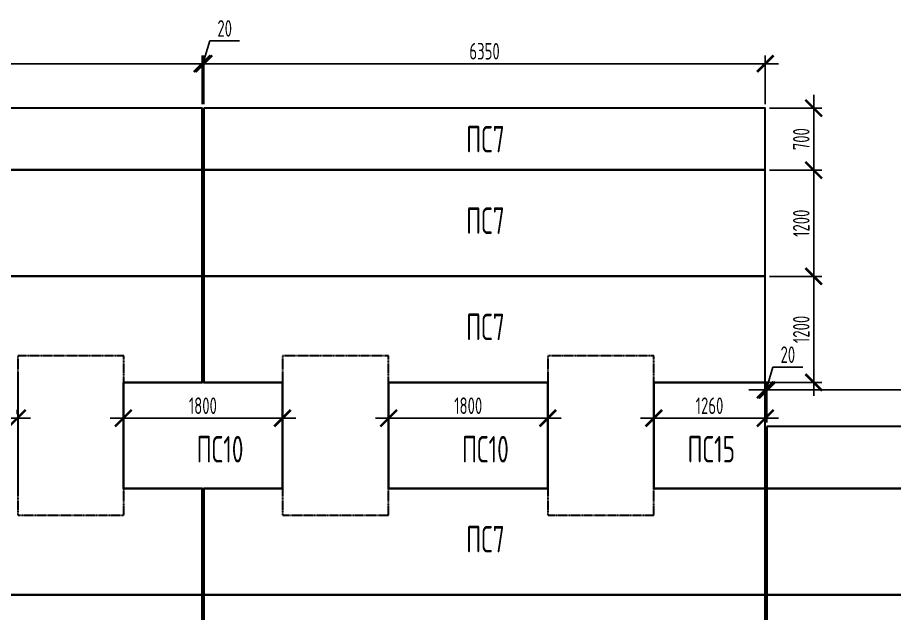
# Model space of a CAD drawing. Header units: millimetres. Extents: x 148937 to 2048786, y 870 to 351006.
# Drawn here: x 676127 to 686045, y 245578 to 252314 of the extents above; entities that cross this region are included whole.
import ezdxf

# ---------------------------------------------------------------- set-up
doc = ezdxf.new("R2010")
doc.units = ezdxf.units.MM
doc.linetypes.add('_ШТР__2__1_', pattern=[3, 2, -1])
doc.layers.get('Defpoints').update_dxf_attribs({"color": 4})
doc.layers.add('PDF _Геометрия', color=7, linetype='Continuous')
doc.layers.add('PDF _Сплошная заливка', color=7, linetype='Continuous', true_color=0x007eff)
doc.layers.add('Размер', color=72, linetype='Continuous', lineweight=0)
doc.layers.add('Текстовые примечания', color=52, linetype='Continuous', lineweight=25)
doc.styles.add('_PP_Text Style', font='cs_gost2304.shx', dxfattribs={"width": 0.8})
doc.dimstyles.new('_PP_DIM Style', dxfattribs={"dimtxt": 2.5, "dimasz": 2.5, "dimexe": 1.25, "dimexo": 0.625, "dimtad": 1, "dimdec": 0, "dimrnd": 0.001, "dimtxsty": '_PP_Text Style', "dimblk": 'ARCHTICK', "dimcen": 2.5, "dimdle": 2, "dimadec": 0, "dimazin": 2, "dimtfac": 0.75, "dimtdec": 0, "dimtmove": 1, "dimatfit": 3, "dimfxl": 1, "dimtfill": 1, "dimtolj": 1, "dimarcsym": 0})

# ---------------------------------------------------------------- blocks, each defined once
blk = doc.blocks.new('_ArchTick')
at = {"color": 0, "linetype": 'ByBlock', "const_width": 0.15}
blk.add_lwpolyline([(-0.5, -0.5), (0.5, 0.5)], dxfattribs=at)
blk = doc.blocks.new('*D335')
at = {"layer": 'Defpoints', "color": 0, "ltscale": 75, "transparency": 16777216}
for p in [(678214.5, 251793), (672233.8, 251289.7), (678214.5, 251289.7)]:
    blk.add_point(p, dxfattribs=at)
at = {"layer": 'Размер', "color": 0, "lineweight": -2, "ltscale": 75, "transparency": 16777216}
for p, q in [((672233.8, 251336.5), (672233.8, 251886.7)), ((678214.5, 251336.5), (678214.5, 251886.7)), ((672083.8, 251793), (678364.5, 251793))]:
    blk.add_line(p, q, dxfattribs=at)
at = {"layer": 'Размер', "color": 0, "lineweight": -2, "ltscale": 75, "transparency": 16777216, "xscale": 187.5, "yscale": 187.5, "zscale": 187.5, "rotation": 180}
blk.add_blockref('_ArchTick', (672233.8, 251793), dxfattribs=at)
at = {"layer": 'Размер', "color": 0, "lineweight": -2, "ltscale": 75, "transparency": 16777216, "xscale": 187.5, "yscale": 187.5, "zscale": 187.5}
blk.add_blockref('_ArchTick', (678214.5, 251793), dxfattribs=at)
at = {"layer": 'Размер', "color": 0, "ltscale": 75, "transparency": 16777216, "insert": (675224.2, 251933.6), "char_height": 187.5, "attachment_point": 5, "style": '_PP_Text Style', "bg_fill": 3, "box_fill_scale": 1.1, "bg_fill_color": 256, "bg_fill_true_color": 13158600, "bg_fill_transparency": 0}
blk.add_mtext('\\A1;5980', dxfattribs=at)
blk = doc.blocks.new('*D336')
at = {"layer": 'Defpoints', "color": 0, "ltscale": 75, "transparency": 16777216}
for p in [(678233.8, 251793), (678214.5, 251289.7), (678233.8, 251289.7)]:
    blk.add_point(p, dxfattribs=at)
at = {"layer": 'Размер', "color": 0, "lineweight": -2, "ltscale": 75, "transparency": 16777216}
for p, q in [((678224.2, 251793), (678301.5, 252050.8)), ((678301.5, 252050.8), (678638.1, 252050.8)), ((678214.5, 251336.5), (678214.5, 251886.7)), ((678233.8, 251336.5), (678233.8, 251886.7)), ((678214.5, 251793), (678027, 251793)), ((678214.5, 251793), (678233.8, 251793)), ((678214.5, 251793), (678233.8, 251793)), ((678233.8, 251793), (678421.3, 251793))]:
    blk.add_line(p, q, dxfattribs=at)
at = {"layer": 'Размер', "color": 0, "lineweight": -2, "ltscale": 75, "transparency": 16777216, "xscale": 187.5, "yscale": 187.5, "zscale": 187.5}
blk.add_blockref('_ArchTick', (678214.5, 251793), dxfattribs=at)
at = {"layer": 'Размер', "color": 0, "lineweight": -2, "ltscale": 75, "transparency": 16777216, "xscale": 187.5, "yscale": 187.5, "zscale": 187.5, "rotation": 180}
blk.add_blockref('_ArchTick', (678233.8, 251793), dxfattribs=at)
at = {"layer": 'Размер', "color": 0, "ltscale": 75, "transparency": 16777216, "insert": (678469.8, 252191.4), "char_height": 187.5, "attachment_point": 5, "style": '_PP_Text Style', "bg_fill": 3, "box_fill_scale": 1.1, "bg_fill_color": 256, "bg_fill_true_color": 13158600, "bg_fill_transparency": 0}
blk.add_mtext('\\A1;20', dxfattribs=at)
blk = doc.blocks.new('*D337')
at = {"layer": 'Defpoints', "color": 0, "ltscale": 75, "transparency": 16777216}
for p in [(684584, 251793), (678233.8, 251289.7), (684584, 251289.7)]:
    blk.add_point(p, dxfattribs=at)
at = {"layer": 'Размер', "color": 0, "lineweight": -2, "ltscale": 75, "transparency": 16777216}
for p, q in [((678233.8, 251336.5), (678233.8, 251886.7)), ((684584, 251336.5), (684584, 251886.7)), ((678083.8, 251793), (684734, 251793))]:
    blk.add_line(p, q, dxfattribs=at)
at = {"layer": 'Размер', "color": 0, "lineweight": -2, "ltscale": 75, "transparency": 16777216, "xscale": 187.5, "yscale": 187.5, "zscale": 187.5, "rotation": 180}
blk.add_blockref('_ArchTick', (678233.8, 251793), dxfattribs=at)
at = {"layer": 'Размер', "color": 0, "lineweight": -2, "ltscale": 75, "transparency": 16777216, "xscale": 187.5, "yscale": 187.5, "zscale": 187.5}
blk.add_blockref('_ArchTick', (684584, 251793), dxfattribs=at)
at = {"layer": 'Размер', "color": 0, "ltscale": 75, "transparency": 16777216, "insert": (681408.9, 251933.6), "char_height": 187.5, "attachment_point": 5, "style": '_PP_Text Style', "bg_fill": 3, "box_fill_scale": 1.1, "bg_fill_color": 256, "bg_fill_true_color": 13158600, "bg_fill_transparency": 0}
blk.add_mtext('\\A1;6350', dxfattribs=at)
blk = doc.blocks.new('*D338')
at = {"layer": 'Defpoints', "color": 0, "ltscale": 75, "transparency": 16777216}
for p in [(689213.4, 248104.7), (684603.3, 247691.4), (689213.4, 247691.4)]:
    blk.add_point(p, dxfattribs=at)
at = {"layer": 'Размер', "color": 0, "lineweight": -2, "ltscale": 75, "transparency": 16777216}
for p, q in [((684603.3, 247738.3), (684603.3, 248198.4)), ((689213.4, 247738.3), (689213.4, 248198.4)), ((684453.3, 248104.7), (689363.4, 248104.7))]:
    blk.add_line(p, q, dxfattribs=at)
at = {"layer": 'Размер', "color": 0, "lineweight": -2, "ltscale": 75, "transparency": 16777216, "xscale": 187.5, "yscale": 187.5, "zscale": 187.5, "rotation": 180}
blk.add_blockref('_ArchTick', (684603.3, 248104.7), dxfattribs=at)
at = {"layer": 'Размер', "color": 0, "lineweight": -2, "ltscale": 75, "transparency": 16777216, "xscale": 187.5, "yscale": 187.5, "zscale": 187.5}
blk.add_blockref('_ArchTick', (689213.4, 248104.7), dxfattribs=at)
at = {"layer": 'Размер', "color": 0, "ltscale": 75, "transparency": 16777216, "insert": (686908.4, 248245.3), "char_height": 187.5, "attachment_point": 5, "style": '_PP_Text Style', "bg_fill": 3, "box_fill_scale": 1.1, "bg_fill_color": 256, "bg_fill_true_color": 13158600, "bg_fill_transparency": 0}
blk.add_mtext('\\A1;4610', dxfattribs=at)
blk = doc.blocks.new('*D343')
at = {"layer": 'Defpoints', "color": 0, "ltscale": 75, "transparency": 16777216}
for p in [(684584, 248104.7), (684584, 247691.4), (684603.3, 247691.4)]:
    blk.add_point(p, dxfattribs=at)
at = {"layer": 'Размер', "color": 0, "lineweight": -2, "ltscale": 75, "transparency": 16777216}
for p, q in [((684593.6, 248104.7), (684671, 248362.5)), ((684671, 248362.5), (685007.6, 248362.5)), ((684584, 247738.3), (684584, 248198.4)), ((684603.3, 247738.3), (684603.3, 248198.4)), ((684584, 248104.7), (684396.5, 248104.7)), ((684603.3, 248104.7), (684584, 248104.7)), ((684603.3, 248104.7), (684584, 248104.7)), ((684603.3, 248104.7), (684790.8, 248104.7))]:
    blk.add_line(p, q, dxfattribs=at)
at = {"layer": 'Размер', "color": 0, "lineweight": -2, "ltscale": 75, "transparency": 16777216, "xscale": 187.5, "yscale": 187.5, "zscale": 187.5}
blk.add_blockref('_ArchTick', (684584, 248104.7), dxfattribs=at)
at = {"layer": 'Размер', "color": 0, "lineweight": -2, "ltscale": 75, "transparency": 16777216, "xscale": 187.5, "yscale": 187.5, "zscale": 187.5, "rotation": 180}
blk.add_blockref('_ArchTick', (684603.3, 248104.7), dxfattribs=at)
at = {"layer": 'Размер', "color": 0, "ltscale": 75, "transparency": 16777216, "insert": (684839.3, 248503.1), "char_height": 187.5, "attachment_point": 5, "style": '_PP_Text Style', "bg_fill": 3, "box_fill_scale": 1.1, "bg_fill_color": 256, "bg_fill_true_color": 13158600, "bg_fill_transparency": 0}
blk.add_mtext('\\A1;20', dxfattribs=at)
blk = doc.blocks.new('*D344')
at = {"layer": 'Defpoints', "color": 0, "ltscale": 75, "transparency": 16777216}
for p in [(684584, 249388.5), (685131.8, 249388.5), (684584, 248189.8)]:
    blk.add_point(p, dxfattribs=at)
at = {"layer": 'Размер', "color": 0, "lineweight": -2, "ltscale": 75, "transparency": 16777216}
for p, q in [((685131.8, 248039.8), (685131.8, 249538.5)), ((684630.9, 249388.5), (685225.5, 249388.5)), ((684630.9, 248189.8), (685225.5, 248189.8))]:
    blk.add_line(p, q, dxfattribs=at)
at = {"layer": 'Размер', "color": 0, "lineweight": -2, "ltscale": 75, "transparency": 16777216, "xscale": 187.5, "yscale": 187.5, "zscale": 187.5}
for p, rotation in [((685131.8, 249388.5), 90), ((685131.8, 248189.8), 270)]:
    blk.add_blockref('_ArchTick', p, dxfattribs=dict(at, rotation=rotation))
at = {"layer": 'Размер', "color": 0, "ltscale": 75, "transparency": 16777216, "insert": (684991.2, 248789.1), "char_height": 187.5, "attachment_point": 5, "rotation": 90, "style": '_PP_Text Style', "bg_fill": 3, "box_fill_scale": 1.1, "bg_fill_color": 256, "bg_fill_true_color": 13158600, "bg_fill_transparency": 0}
blk.add_mtext('\\A1;1200', dxfattribs=at)
blk = doc.blocks.new('*D345')
at = {"layer": 'Defpoints', "color": 0, "ltscale": 75, "transparency": 16777216}
for p in [(684584, 250589.3), (685131.8, 250589.3), (684584, 249388.5)]:
    blk.add_point(p, dxfattribs=at)
at = {"layer": 'Размер', "color": 0, "lineweight": -2, "ltscale": 75, "transparency": 16777216}
for p, q in [((685131.8, 249238.5), (685131.8, 250739.3)), ((684630.9, 250589.3), (685225.5, 250589.3)), ((684630.9, 249388.5), (685225.5, 249388.5))]:
    blk.add_line(p, q, dxfattribs=at)
at = {"layer": 'Размер', "color": 0, "lineweight": -2, "ltscale": 75, "transparency": 16777216, "xscale": 187.5, "yscale": 187.5, "zscale": 187.5}
for p, rotation in [((685131.8, 250589.3), 90), ((685131.8, 249388.5), 270)]:
    blk.add_blockref('_ArchTick', p, dxfattribs=dict(at, rotation=rotation))
at = {"layer": 'Размер', "color": 0, "ltscale": 75, "transparency": 16777216, "insert": (684991.2, 249988.9), "char_height": 187.5, "attachment_point": 5, "rotation": 90, "style": '_PP_Text Style', "bg_fill": 3, "box_fill_scale": 1.1, "bg_fill_color": 256, "bg_fill_true_color": 13158600, "bg_fill_transparency": 0}
blk.add_mtext('\\A1;1200', dxfattribs=at)
blk = doc.blocks.new('*D346')
at = {"layer": 'Defpoints', "color": 0, "ltscale": 75, "transparency": 16777216}
for p in [(684584, 251289.7), (685131.8, 251289.7), (684584, 250589.3)]:
    blk.add_point(p, dxfattribs=at)
at = {"layer": 'Размер', "color": 0, "lineweight": -2, "ltscale": 75, "transparency": 16777216}
for p, q in [((685131.8, 250439.3), (685131.8, 251439.7)), ((684630.9, 251289.7), (685225.5, 251289.7)), ((684630.9, 250589.3), (685225.5, 250589.3))]:
    blk.add_line(p, q, dxfattribs=at)
at = {"layer": 'Размер', "color": 0, "lineweight": -2, "ltscale": 75, "transparency": 16777216, "xscale": 187.5, "yscale": 187.5, "zscale": 187.5}
for p, rotation in [((685131.8, 251289.7), 90), ((685131.8, 250589.3), 270)]:
    blk.add_blockref('_ArchTick', p, dxfattribs=dict(at, rotation=rotation))
at = {"layer": 'Размер', "color": 0, "ltscale": 75, "transparency": 16777216, "insert": (684991.2, 250939.5), "char_height": 187.5, "attachment_point": 5, "rotation": 90, "style": '_PP_Text Style', "bg_fill": 3, "box_fill_scale": 1.1, "bg_fill_color": 256, "bg_fill_true_color": 13158600, "bg_fill_transparency": 0}
blk.add_mtext('\\A1;700', dxfattribs=at)
blk = doc.blocks.new('*D266')
at = {"layer": 'Defpoints', "color": 0, "ltscale": 75, "transparency": 16777216}
for p in [(674324.1, 247785.6), (676124.3, 247785.6), (676124.3, 247785.6)]:
    blk.add_point(p, dxfattribs=at)
at = {"layer": 'Размер', "color": 0, "lineweight": -2, "ltscale": 75, "transparency": 16777216}
for p, q in [((674324.1, 247832.4), (674324.1, 247879.3)), ((676124.3, 247832.4), (676124.3, 247879.3)), ((674174.1, 247785.6), (676274.3, 247785.6))]:
    blk.add_line(p, q, dxfattribs=at)
at = {"layer": 'Размер', "color": 0, "lineweight": -2, "ltscale": 75, "transparency": 16777216, "xscale": 187.5, "yscale": 187.5, "zscale": 187.5, "rotation": 180}
blk.add_blockref('_ArchTick', (674324.1, 247785.6), dxfattribs=at)
at = {"layer": 'Размер', "color": 0, "lineweight": -2, "ltscale": 75, "transparency": 16777216, "xscale": 187.5, "yscale": 187.5, "zscale": 187.5}
blk.add_blockref('_ArchTick', (676124.3, 247785.6), dxfattribs=at)
at = {"layer": 'Размер', "color": 0, "ltscale": 75, "transparency": 16777216, "insert": (675224.2, 247926.2), "char_height": 187.5, "attachment_point": 5, "style": '_PP_Text Style', "bg_fill": 3, "box_fill_scale": 1.1, "bg_fill_color": 256, "bg_fill_true_color": 13158600, "bg_fill_transparency": 0}
blk.add_mtext('\\A1;1800', dxfattribs=at)
blk = doc.blocks.new('*D267')
at = {"layer": 'Defpoints', "color": 0, "ltscale": 75, "transparency": 16777216}
for p in [(677323, 247785.6), (679123.2, 247785.6), (679123.2, 247785.6)]:
    blk.add_point(p, dxfattribs=at)
at = {"layer": 'Размер', "color": 0, "lineweight": -2, "ltscale": 75, "transparency": 16777216}
for p, q in [((677323, 247832.4), (677323, 247879.3)), ((679123.2, 247832.4), (679123.2, 247879.3)), ((677173, 247785.6), (679273.2, 247785.6))]:
    blk.add_line(p, q, dxfattribs=at)
at = {"layer": 'Размер', "color": 0, "lineweight": -2, "ltscale": 75, "transparency": 16777216, "xscale": 187.5, "yscale": 187.5, "zscale": 187.5, "rotation": 180}
blk.add_blockref('_ArchTick', (677323, 247785.6), dxfattribs=at)
at = {"layer": 'Размер', "color": 0, "lineweight": -2, "ltscale": 75, "transparency": 16777216, "xscale": 187.5, "yscale": 187.5, "zscale": 187.5}
blk.add_blockref('_ArchTick', (679123.2, 247785.6), dxfattribs=at)
at = {"layer": 'Размер', "color": 0, "ltscale": 75, "transparency": 16777216, "insert": (678223.1, 247926.2), "char_height": 187.5, "attachment_point": 5, "style": '_PP_Text Style', "bg_fill": 3, "box_fill_scale": 1.1, "bg_fill_color": 256, "bg_fill_true_color": 13158600, "bg_fill_transparency": 0}
blk.add_mtext('\\A1;1800', dxfattribs=at)
blk = doc.blocks.new('*D268')
at = {"layer": 'Defpoints', "color": 0, "ltscale": 75, "transparency": 16777216}
for p in [(680324.1, 247785.6), (682124.3, 247785.6), (682124.3, 247785.6)]:
    blk.add_point(p, dxfattribs=at)
at = {"layer": 'Размер', "color": 0, "lineweight": -2, "ltscale": 75, "transparency": 16777216}
for p, q in [((680324.1, 247832.4), (680324.1, 247879.3)), ((682124.3, 247832.4), (682124.3, 247879.3)), ((680174.1, 247785.6), (682274.3, 247785.6))]:
    blk.add_line(p, q, dxfattribs=at)
at = {"layer": 'Размер', "color": 0, "lineweight": -2, "ltscale": 75, "transparency": 16777216, "xscale": 187.5, "yscale": 187.5, "zscale": 187.5, "rotation": 180}
blk.add_blockref('_ArchTick', (680324.1, 247785.6), dxfattribs=at)
at = {"layer": 'Размер', "color": 0, "lineweight": -2, "ltscale": 75, "transparency": 16777216, "xscale": 187.5, "yscale": 187.5, "zscale": 187.5}
blk.add_blockref('_ArchTick', (682124.3, 247785.6), dxfattribs=at)
at = {"layer": 'Размер', "color": 0, "ltscale": 75, "transparency": 16777216, "insert": (681224.2, 247926.2), "char_height": 187.5, "attachment_point": 5, "style": '_PP_Text Style', "bg_fill": 3, "box_fill_scale": 1.1, "bg_fill_color": 256, "bg_fill_true_color": 13158600, "bg_fill_transparency": 0}
blk.add_mtext('\\A1;1800', dxfattribs=at)
blk = doc.blocks.new('*D348')
at = {"layer": 'Defpoints', "color": 0, "ltscale": 75, "transparency": 16777216}
for p in [(683323, 247785.6), (684584, 247785.6), (684584, 247785.6)]:
    blk.add_point(p, dxfattribs=at)
at = {"layer": 'Размер', "color": 0, "lineweight": -2, "ltscale": 75, "transparency": 16777216}
for p, q in [((683323, 247832.4), (683323, 247879.3)), ((684584, 247832.4), (684584, 247879.3)), ((683173, 247785.6), (684734, 247785.6))]:
    blk.add_line(p, q, dxfattribs=at)
at = {"layer": 'Размер', "color": 0, "lineweight": -2, "ltscale": 75, "transparency": 16777216, "xscale": 187.5, "yscale": 187.5, "zscale": 187.5, "rotation": 180}
blk.add_blockref('_ArchTick', (683323, 247785.6), dxfattribs=at)
at = {"layer": 'Размер', "color": 0, "lineweight": -2, "ltscale": 75, "transparency": 16777216, "xscale": 187.5, "yscale": 187.5, "zscale": 187.5}
blk.add_blockref('_ArchTick', (684584, 247785.6), dxfattribs=at)
at = {"layer": 'Размер', "color": 0, "ltscale": 75, "transparency": 16777216, "insert": (683953.5, 247926.2), "char_height": 187.5, "attachment_point": 5, "style": '_PP_Text Style', "bg_fill": 3, "box_fill_scale": 1.1, "bg_fill_color": 256, "bg_fill_true_color": 13158600, "bg_fill_transparency": 0}
blk.add_mtext('\\A1;1260', dxfattribs=at)

msp = doc.modelspace()

# ---------------------------------------------------------------- linework, layer by layer
at = {"layer": 'PDF _Геометрия', "color": 7, "lineweight": 9}
for points in [[(678214.48992, 251622.63857), (678214.48992, 251341.22087)], [(678233.82536, 251622.63857), (678233.82536, 251341.22087)], [(684603.31624, 248022.21061), (684603.31624, 247742.94113)]]:
    msp.add_lwpolyline(points, close=True, dxfattribs=at)
for points in [[(684583.98299, 251341.22087), (684583.98299, 251622.63857)], [(684929.84653, 248189.77159), (685211.26423, 248189.77159)], [(684583.98299, 247742.94113), (684583.98299, 248022.21061)]]:
    msp.add_lwpolyline(points, dxfattribs=at)
at = {"layer": 'PDF _Геометрия', "color": 7, "lineweight": 30}
for points in [[(672233.82754, 251289.66116), (672233.82754, 250591.48748), (678214.49045, 250591.48748), (678214.49045, 251289.66116)], [(678233.82536, 251289.66116), (678233.82536, 250591.48748), (684583.98355, 250591.48748), (684583.98355, 251289.66116)], [(672233.82754, 250591.4883), (672233.82754, 249390.62953), (678214.49045, 249390.62953), (678214.49045, 250591.4883)], [(678233.82536, 250591.4883), (678233.82536, 249390.62953), (684583.98355, 249390.62953), (684583.98355, 250591.4883)], [(677322.97496, 248189.7712), (677322.97496, 246991.06069), (679123.18891, 246991.06069), (679123.18891, 248189.7712)], [(680324.05012, 248189.7712), (680324.05012, 246991.06069), (682124.26407, 246991.06069), (682124.26407, 248189.7712)], [(683322.97277, 248189.7712), (683322.97277, 246991.06069), (684583.98189, 246991.06069), (684583.98189, 248189.7712)], [(684603.31624, 247691.38256), (684603.31624, 246991.06069), (689213.41058, 246991.06069), (689213.41058, 247691.38256)], [(684603.31624, 246991.06042), (684603.31624, 245790.20165), (689213.41058, 245790.20165), (689213.41058, 246991.06042)], [(672233.82754, 245790.20235), (672233.82754, 244591.49185), (678214.49045, 244591.49185), (678214.49045, 245790.20235)], [(678233.82536, 245790.20235), (678233.82536, 244591.49185), (684583.98355, 244591.49185), (684583.98355, 245790.20235)], [(684603.31624, 245790.20235), (684603.31624, 244591.49185), (689213.41058, 244591.49185), (689213.41058, 245790.20235)]]:
    msp.add_lwpolyline(points, close=True, dxfattribs=at)
for points in [[(677322.97496, 248189.77159), (678214.48904, 248189.77159), (678214.48904, 249390.63036), (672233.82592, 249390.63036), (672233.82592, 248189.77159), (673123.19163, 248189.77159)], [(683322.97277, 248189.77159), (684583.98189, 248189.77159), (684583.98189, 249390.63036), (678233.82373, 249390.63036), (678233.82373, 248189.77159), (679123.18945, 248189.77159)], [(680324.05012, 248189.77159), (682124.26407, 248189.77159)], [(673123.19436, 246991.06069), (672233.8285, 246991.06069), (672233.8285, 245790.20193), (678214.49156, 245790.20193), (678214.49156, 246991.06069), (677322.97769, 246991.06069)], [(679123.18999, 246991.06069), (678233.82413, 246991.06069), (678233.82413, 245790.20193), (684583.98243, 245790.20193), (684583.98243, 246991.06069), (683322.97332, 246991.06069)], [(682124.26297, 246991.06069), (680324.04902, 246991.06069)]]:
    msp.add_lwpolyline(points, dxfattribs=at)
at = {"layer": 'PDF _Геометрия', "color": 7, "linetype": '_ШТР__2__1_', "lineweight": 30}
for points in [[(677330.34102, 248189.77159), (677330.34102, 248490.5242), (676129.48226, 248490.5242), (676129.48226, 248189.77159)], [(680324.04767, 248189.77159), (680324.04767, 248490.5242), (679123.18891, 248490.5242), (679123.18891, 248189.77159)], [(683325.12283, 248189.7712), (683325.12283, 248490.52381), (682124.26407, 248490.52381), (682124.26407, 248189.7712)], [(676129.48226, 246991.06069), (676129.48226, 246690.31026), (677330.34102, 246690.31026), (677330.34102, 246991.06069)], [(679123.18891, 246991.06069), (679123.18891, 246690.31026), (680324.04767, 246690.31026), (680324.04767, 246991.06069)], [(682124.26407, 246991.0603), (682124.26407, 246690.30986), (683325.12283, 246690.30986), (683325.12283, 246991.0603)]]:
    msp.add_lwpolyline(points, dxfattribs=at)
at = {"layer": 'PDF _Сплошная заливка', "color": 7, "lineweight": 9, "transparency": 33554559}
for points in [[(685047.99856, 248258.51423), (685213.41202, 248123.17595), (685198.37443, 248108.13836)], [(685063.03772, 248273.55121), (685048.00013, 248258.51362), (685213.41359, 248123.17534)]]:
    msp.add_solid(points, dxfattribs=at)

# ---------------------------------------------------------------- texts
at = {"layer": 'Текстовые примечания', "color": 7, "ltscale": 75, "char_height": 300, "attachment_point": 5, "style": '_PP_Text Style'}
for s, width, heights, insert in [('\\pxqc;ПС7', 6369.4930712, [723.90573], (681418.57189, 250939.10859)), ('\\pxqc;ПС7', 6369.4930712, [1198.7105], (681418.57189, 250017.8651)), ('\\pxqc;ПС7', 6369.4930712, [1198.7105], (681418.57189, 248817.00715)), ('\\pxqc;ПС10', 6369.4930712, [1198.7105], (678417.49673, 247434.56251)), ('\\pxqc;ПС10', 6369.4930712, [1198.7105], (681418.57189, 247434.56251)), ('\\pxqc;ПС15', 3729.0049379, [1198.7105], (683973.39826, 247434.56251)), ('\\pxqc;ПС7', 6369.4930712, [1198.7105], (681418.57189, 246417.43831))]:
    msp.add_mtext_dynamic_manual_height_columns(s, width=width, gutter_width=75, heights=heights, dxfattribs=dict(at, insert=insert))

# ---------------------------------------------------------------- dimensions: what is measured, and where the dimension line sits
at = {"layer": 'Размер', "color": 7, "ltscale": 75}
dim = msp.add_linear_dim(base=(676124.26625, 247785.56366), p1=(674324.05231, 247785.56366), p2=(676124.26625, 247785.56366), dimstyle='_PP_DIM Style', override={"dimscale": 75}, dxfattribs=at)
dim.commit()
dim.dimension.update_dxf_attribs({"geometry": '*D266', "text_midpoint": (675224.15928, 247926.18866)})

# ---------------------------------------------------------------- next in the draw order: linework, layer by layer
at = {"layer": 'PDF _Геометрия', "color": 7, "lineweight": 30}
msp.add_lwpolyline([(676129.48226, 248189.77159), (676129.48226, 246991.06069)], dxfattribs=at)

# ---------------------------------------------------------------- next in the draw order: dimensions: what is measured, and where the dimension line sits
at = {"layer": 'Размер', "color": 7, "ltscale": 75}
dim = msp.add_linear_dim(base=(678214.49045, 251792.98761), p1=(672233.82754, 251289.66116), p2=(678214.49045, 251289.66116), text='5980', dimstyle='_PP_DIM Style', override={"dimscale": 75}, dxfattribs=at)
dim.commit()
dim.dimension.update_dxf_attribs({"geometry": '*D335', "text_midpoint": (675224.159, 251933.61261)})
for base, p1, p2, picture, middle in [((689213.41058, 248104.69838), (684603.31624, 247691.38256), (689213.41058, 247691.38256), '*D338', (686908.36341, 248245.32338)), ((679123.18891, 247785.56366), (677322.97496, 247785.56366), (679123.18891, 247785.56366), '*D267', (678223.08193, 247926.18866)), ((682124.26407, 247785.56495), (680324.05012, 247785.56495), (682124.26407, 247785.56495), '*D268', (681224.15709, 247926.18995))]:
    dim = msp.add_linear_dim(base=base, p1=p1, p2=p2, dimstyle='_PP_DIM Style', override={"dimscale": 75}, dxfattribs=at)
    dim.commit()
    dim.dimension.update_dxf_attribs({"geometry": picture, "text_midpoint": middle})

# ---------------------------------------------------------------- next in the draw order: linework, layer by layer
at = {"layer": 'PDF _Геометрия', "color": 7, "lineweight": 30}
for points in [[(677330.34102, 246991.06069), (677330.34102, 248189.77159)], [(679123.18891, 248189.77159), (679123.18891, 246991.06069)], [(680324.04767, 246991.06069), (680324.04767, 248189.77159)], [(682124.26407, 248189.7712), (682124.26407, 246991.0603)]]:
    msp.add_lwpolyline(points, dxfattribs=at)

# ---------------------------------------------------------------- next in the draw order: dimensions: what is measured, and where the dimension line sits
at = {"layer": 'Размер', "color": 7, "ltscale": 75}
for base, p1, p2, picture, middle in [((678233.82536, 251792.98761), (678214.49045, 251289.66116), (678233.82536, 251289.66116), '*D336', (678348.37665, 252191.42511)), ((684583.98189, 248104.69838), (684603.31624, 247691.38256), (684583.98189, 247691.38256), '*D343', (684717.86781, 248503.13588))]:
    dim = msp.add_linear_dim(base=base, p1=p1, p2=p2, text='20', dimstyle='_PP_DIM Style', override={"dimscale": 75}, dxfattribs=at)
    dim.commit()
    dim.dimension.update_dxf_attribs({"geometry": picture, "text_midpoint": middle})

# ---------------------------------------------------------------- next in the draw order: dimensions: what is measured, and where the dimension line sits
dim = msp.add_linear_dim(base=(684583.98355, 251792.98761), p1=(678233.82536, 251289.66116), p2=(684583.98355, 251289.66116), dimstyle='_PP_DIM Style', override={"dimscale": 75}, dxfattribs=at)
dim.commit()
dim.dimension.update_dxf_attribs({"geometry": '*D337', "text_midpoint": (681408.90445, 251933.61261)})
dim = msp.add_linear_dim(base=(685131.7798, 249388.48249), p1=(684583.98189, 248189.77159), p2=(684583.98189, 249388.48249), angle=90, text='1200', dimstyle='_PP_DIM Style', override={"dimscale": 75}, dxfattribs=at)
dim.commit()
dim.dimension.update_dxf_attribs({"geometry": '*D344', "text_midpoint": (684991.1548, 248789.12704)})

# ---------------------------------------------------------------- next in the draw order: dimensions: what is measured, and where the dimension line sits
dim = msp.add_linear_dim(base=(685131.7798, 250589.34125), p1=(684583.98189, 249388.48249), p2=(684583.98244, 250589.34125), angle=90, text='1200', dimstyle='_PP_DIM Style', override={"dimscale": 75}, dxfattribs=at)
dim.commit()
dim.dimension.update_dxf_attribs({"geometry": '*D345', "text_midpoint": (684991.1548, 249988.91187)})
dim = msp.add_linear_dim(base=(684583.98189, 247785.56495), p1=(683322.97277, 247785.56495), p2=(684583.98189, 247785.56495), text='1260', dimstyle='_PP_DIM Style', override={"dimscale": 75}, dxfattribs=at)
dim.commit()
dim.dimension.update_dxf_attribs({"geometry": '*D348', "text_midpoint": (683953.47733, 247926.18995)})

# ---------------------------------------------------------------- next in the draw order: linework, layer by layer
at = {"layer": 'PDF _Геометрия', "color": 7, "lineweight": 30}
msp.add_lwpolyline([(683325.12283, 246991.0603), (683325.12283, 248189.7712)], dxfattribs=at)

# ---------------------------------------------------------------- next in the draw order: dimensions: what is measured, and where the dimension line sits
at = {"layer": 'Размер', "color": 7, "ltscale": 75}
dim = msp.add_linear_dim(base=(685131.7798, 251289.66116), p1=(684583.98244, 250589.34125), p2=(684583.98355, 251289.66116), angle=90, text='700', dimstyle='_PP_DIM Style', override={"dimscale": 75}, dxfattribs=at)
dim.commit()
dim.dimension.update_dxf_attribs({"geometry": '*D346', "text_midpoint": (684991.1548, 250939.50121)})

doc.saveas('drawing.dxf')
